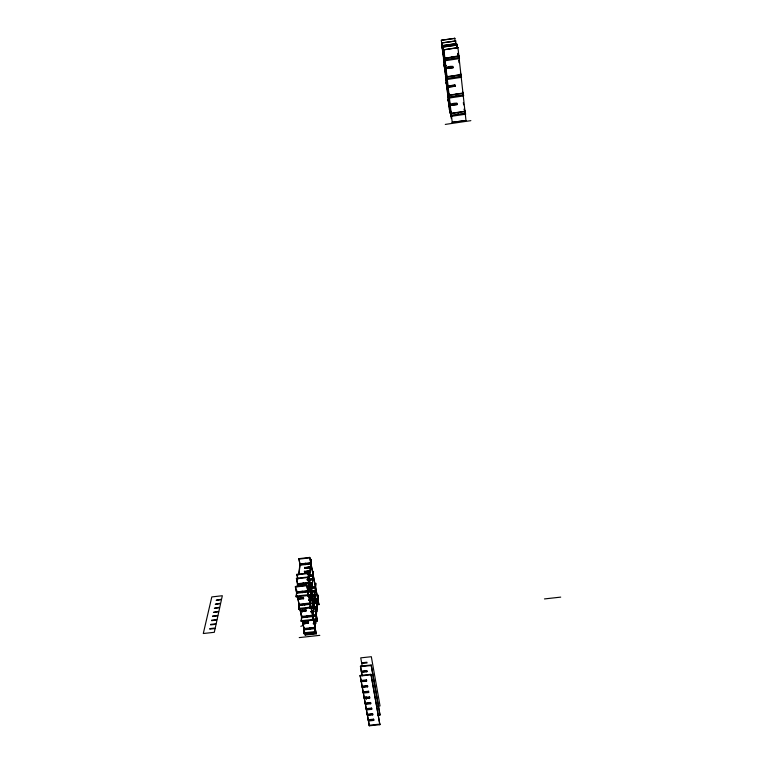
<?xml version="1.0" encoding="UTF-8"?>
<svg xmlns="http://www.w3.org/2000/svg" width="764" height="764" viewBox="0 0 764 764"><rect width="100%" height="100%" fill="white"/><g stroke="black" fill="none" stroke-linecap="round" stroke-linejoin="round"><path stroke-width="1.15" d="M368.382 720.977L373.701 720.433L373.711 719.869L368.401 720.414L369.27 725.8L379.88 724.711L370.979 674.287L360.15 675.443L361.047 681.01L366.453 680.438L366.472 679.884L361.066 680.457L361.047 681.01M377.636 715.305L379.966 715.066L379.966 714.512L371.17 665.005L360.455 666.151L361.353 671.671L366.691 671.098L366.71 670.563L361.362 671.126L361.353 671.671M368.258 720.299L368.277 719.736L373.586 719.182L373.577 719.745L368.258 720.299L367.388 714.894L372.708 714.34L372.698 714.903L367.369 715.457M367.264 714.206L372.584 713.652L372.574 714.216L367.245 714.77L366.367 709.336L367.245 714.77M371.562 708.658L371.581 708.094L366.243 708.648L366.223 709.212L371.705 708.782L371.686 709.345L366.357 709.899M364.304 698.716L369.661 698.153L369.671 697.589L364.313 698.153L365.202 703.625L370.55 703.071L370.569 702.508L365.221 703.071L365.202 703.625M369.27 725.8L368.401 720.414M379.88 724.711L370.979 674.287M379.966 715.066L371.17 665.005M365.326 704.322L370.683 703.759L370.693 703.205L365.345 703.759L366.223 709.212M363.263 693.072L368.64 692.509L368.649 691.955L363.282 692.518L364.17 698.019L369.537 697.456L369.547 696.892L364.189 697.456L364.17 698.019M363.139 692.375L363.148 691.821L368.525 691.258L368.515 691.812L363.139 692.375L362.241 686.855L367.627 686.292L367.618 686.846L362.222 687.409M362.098 686.712L362.117 686.158L367.503 685.585L367.484 686.139L362.098 686.712L361.2 681.163L366.596 680.59L366.586 681.144L361.181 681.717M362.021 675.347L361.477 672.368L366.815 671.795L366.71 670.563M361.477 672.368L361.496 671.833L366.835 671.26M304.082 628.132L303.728 633.614L314.854 632.382L315.198 628.61L304.129 629.832L305.199 635.085L316.248 633.862L306.717 585.205L295.448 586.494L295.391 587L296.499 592.453L307.739 591.164L307.51 595.595L296.212 596.875L296.776 590.19M315.226 621.39L317.442 620.626L308.045 573.029L296.957 574.308L297.769 579.112M316.745 605.04L318.922 604.305L309.745 557.405L298.896 558.665L299.908 564.443L310.728 563.183L310.518 567.327L305.027 568.435L310.471 567.805L310.318 567.05L304.874 567.681L305.027 568.435M314.854 632.382L315.054 627.855L303.976 629.087L302.955 623.281L308.503 622.66L308.35 621.915L302.802 622.536L302.745 623.061L308.293 622.44L308.35 621.915M313.24 623.835L315.446 623.596L315.102 627.33L304.034 628.552L302.955 623.281M315.838 619.375L315.647 623.816L315.838 619.375L312.552 619.738M312.743 619.967L316.029 619.594L316.22 615.201L312.953 615.564M316.029 619.594L316.372 615.937L313.097 616.309M314.634 611.544L316.802 611.305L317.251 607.609L314.615 594.211L312.447 594.459M315.398 603.417L317.547 603.178L317.872 599.673L314.673 600.036M310.719 634.473L310.776 633.939M301.618 616.061L301.245 621.495L312.428 620.253L312.638 615.755L301.513 617.006L300.481 611.143L306.049 610.522L305.896 609.767L300.328 610.388L300.271 610.913L305.848 610.293L305.896 609.767M310.833 611.783L313.049 611.534L312.696 615.23L301.57 616.481L300.481 611.143M311.034 612.021L313.25 611.773L313.46 607.361L310.155 607.733M311.798 591.47L315.035 591.107L314.567 594.717L317.203 608.106M309.41 592.119L315.226 591.355L315.417 587.144L311.129 587.64M312.428 620.253L312.791 616.51L301.665 617.751M313.25 611.773L313.603 608.115L310.299 608.478M314.004 603.98L313.651 607.6L310.356 607.972M315.035 591.107L314.844 595.347L311.588 595.71M315.226 591.355L315.561 587.879L311.273 588.366M302.897 623.806L308.446 623.195L308.503 622.66M299.125 603.837L298.743 609.233L309.974 607.972L310.356 604.267L299.173 605.556M304.664 603.617L304.76 604.926L304.664 603.617L310.251 602.987L310.623 599.329L310.404 603.751L299.23 605.031M308.608 599.826L310.833 599.578L311.196 595.958L307.873 596.331M311.616 591.871L311.254 595.452L307.93 595.824M312.285 583.075L312.075 587.325L312.285 583.075L310.108 583.324M310.299 583.581L312.476 583.333L312.686 579.122L309.43 579.494M308.551 579.876L312.877 579.379L313.23 575.951L308.914 576.448M309.974 607.972L310.203 603.512L299.02 604.792L297.979 598.88L303.575 598.25L303.423 597.486L297.826 598.116L297.759 598.642L303.365 598.002L303.423 597.486M312.476 583.333L312.686 579.122M312.877 579.379L313.087 575.206L308.771 575.703M305.199 635.085L305.256 634.55L316.296 633.327M309.048 578.911L308.675 582.454L297.559 583.725L296.461 578.319L307.606 577.049L313.679 608.507L307.606 577.049M309.105 578.415L309.477 574.92L309.258 579.179L307.042 579.427M310.05 571.72L309.678 575.187L309.897 570.966L304.425 571.596L304.578 572.351L310.05 571.72L309.897 570.966M304.578 572.351L310.098 571.233L310.318 567.05M300.424 611.668L306.001 611.047L306.049 610.522M307.51 595.595L307.892 591.938L296.652 593.217M310.098 571.233L310.471 567.805M310.518 567.327L310.881 563.937L300.051 565.188M303.728 633.614L304.358 627.693M304.731 624.14L304.979 621.772M316.248 633.862L306.717 585.205M317.394 621.142L308.045 573.029M318.874 604.801L309.745 557.405M297.922 599.406L303.518 598.766L303.575 598.25M301.245 621.495L301.895 615.641M302.286 612.126L302.544 609.777M304.425 571.596L309.955 570.479M304.874 567.681L310.365 566.573M298.743 609.233L299.412 603.436M297.206 586.637L297.635 583.085M298.638 574.805L299.966 563.966L298.896 558.665M296.212 596.875L296.785 592.138M297.502 586.217L297.788 583.849M298.934 574.375L300.233 563.717M297.654 584.995L308.771 583.715L308.389 587.296L308.618 582.951L297.502 584.231L296.461 578.319M441.325 40.253L454.8 38.362L441.325 40.253L442.28 48.323M442.031 42.899L455.688 40.979L442.031 42.899L442.958 50.892M443.741 53.881L442.757 45.601L456.538 43.5L456.987 47.177M456.595 43.663L442.757 45.601M443.13 46.986L457.063 45.038L443.13 46.986L444.113 55.314M443.884 49.803L457.951 47.664L443.884 49.803L444.877 58.236L458.916 56.097L459.345 57.395L459.47 58.561L445.355 60.709L441.926 46.967L445.355 60.709M444.829 58.054L451.896 57.176M453.004 56.803L458.858 55.915L458.429 54.636M445.221 59.535L459.345 57.395M446.042 68.569L453.081 67.7L446.042 68.569L447.026 76.906L460.969 74.767L461.532 77.326L447.503 79.437L443.979 64.72L444.104 65.819L446.31 65.484M452.89 66.353C435.891 70.804 454.064 63.488 453.081 67.7M446.978 76.706L460.902 74.576L460.472 73.191M447.37 78.281L461.408 76.171M449.194 85.769L455.029 85.11L448.038 85.95M448.162 87.086L455.163 86.256L448.162 87.086L449.137 95.338L463.003 93.265L463.442 94.765L463.576 95.911L449.633 97.983L446.004 82.321L449.633 97.983M450.244 94.956L462.936 93.055L462.497 91.575M449.499 96.847L463.442 94.765M457.034 103.216C440.188 107.581 458.247 100.428 457.216 104.563L450.263 105.365L457.216 104.563M451.18 113.301L464.942 111.267L464.493 109.691M451.6 115.135L465.457 113.091L465.582 114.218L451.734 116.262L448.01 99.664L451.734 116.262M465.992 120.521L452.212 122.307L465.992 120.521L457.951 47.664M445.278 124.417L470.853 120.655M298.839 559.133L309.697 557.882M299.966 563.966L310.786 562.705L311.139 559.353L310.929 563.46L300.109 564.711M296.9 574.805L307.988 573.525M307.329 574.681L309.535 574.423M308.828 575.216L313.135 574.729L313.479 571.338L313.278 575.464L308.971 575.961M296.403 578.826L307.548 577.546M309.487 579.007L312.734 578.635M306.994 579.924L309.2 579.675L308.828 583.219L297.712 584.489M308.494 580.363L312.829 579.866M310.155 582.836L312.333 582.588M310.251 584.068L312.428 583.82M295.391 587L306.66 585.721M311.177 587.153L315.465 586.656L315.799 583.228L315.608 587.392L311.32 587.879M309.315 590.859L311.511 590.61L311.874 587.077L311.664 591.365L309.468 591.613M296.718 592.702L307.949 591.422L308.188 587.038L307.796 590.658L296.566 591.938L295.448 586.494M311.846 590.983L315.083 590.61M309.258 591.365L311.464 591.116L311.101 594.698L307.777 595.07M310.872 592.329L315.179 591.842M296.05 596.101L307.357 594.822M312.4 594.955L314.692 594.612M307.73 595.576L311.043 595.204L310.833 599.578M312.476 595.347L314.644 595.108L314.453 599.387L314.797 595.844L312.629 596.092M315.637 598.699L317.776 598.451L318.091 594.994L317.919 599.186L314.72 599.539M315.589 599.186L317.728 598.947L317.547 603.178M308.551 600.342L310.776 600.093M304.664 603.646L299.077 604.267L297.979 598.88M311.722 602.968L313.909 602.729L314.252 599.148L314.052 603.474L311.865 603.713M311.664 603.484L313.861 603.235L313.507 606.845L310.203 607.218M316.793 604.553L318.922 604.305M298.581 608.469L309.821 607.208M314.873 606.731L317.031 606.482L317.356 602.949L317.175 607.218L313.937 607.581M314.825 607.227L316.984 606.988L316.802 611.305M313.889 608.087L317.127 607.724M310.891 611.267L313.106 611.019M313.001 615.058L316.267 614.686L316.602 611.076L316.42 615.431L313.144 615.794M301.723 617.226L312.839 615.985L313.049 611.534M312.6 619.222L315.885 618.859M301.092 620.74L312.275 619.499M313.794 620.358L315.981 620.12M315.274 620.865L317.442 620.626M313.297 623.319L315.494 623.071M544.465 598.928L560.709 597.123M300.796 626.299L302.697 625.687M304.187 629.297L315.245 628.075L315.446 623.596M303.575 632.859L314.701 631.637M299.24 637.606L319.801 635.342M360.436 666.686L371.151 665.539M360.13 675.997L370.97 674.841M377.741 706.165L380.042 705.917L371.333 656.715L360.732 657.861L361.63 662.808L366.921 662.245L367.045 662.942L361.754 663.505L362.298 666.466M377.636 714.751L379.966 714.512M369.279 725.227L379.88 724.138M458.085 54.349L458.505 55.61M459.04 57.262L459.47 58.561M461.093 75.922L461.532 77.326M462.621 92.702L463.06 94.192M463.127 94.402L463.576 95.911M465.457 113.091L464.999 111.496L451.228 113.53L450.263 105.365M464.101 109.023L464.55 110.579M465.123 112.614L465.582 114.218M453.997 75.856L454.122 77.011M456.012 94.096L456.194 95.433M458.113 112.509L458.238 113.635M443.273 57.119L442.366 49.268M444.743 62.887L443.817 54.836M445.125 64.377L444.199 56.278M443.445 58.398L444.342 66.21M444.925 64.205L445.842 72.198M445.307 65.704L446.233 73.745M444.104 65.819L447.503 79.437M445.317 74.882L444.428 67.127M446.844 81.079L445.928 73.134M447.236 82.684L446.31 74.691M445.488 76.161L446.386 83.878M447.016 82.397L447.924 90.295M447.408 84.002L448.325 91.957M447.341 92.425L446.462 84.766M448.907 99.043L448.01 91.203M449.308 100.752L448.401 92.864M447.513 93.705L448.392 101.325M449.089 100.361L449.986 108.163M449.49 102.08L450.397 109.93M449.347 109.758L448.468 102.185M450.951 116.787L450.063 109.042M451.362 118.601L450.464 110.809M297.377 595.958L297.826 598.116M299.889 608.249L300.328 610.388M302.372 620.406L302.802 622.536M297.32 596.474L297.759 598.642M299.832 608.765L300.271 610.913M302.315 620.941L302.745 623.061M303.365 598.002L303.518 598.766M305.848 610.293L306.001 611.047M308.293 622.44L308.446 623.195M296.957 574.308L297.836 578.615M304.931 567.203L305.075 567.948M304.483 571.109L304.635 571.864M360.455 666.151L361.362 671.126M361.496 671.833L362.212 675.796M366.128 697.188L366.481 699.127M365.927 696.758L366.29 698.707M360.15 675.443L361.066 680.457M361.2 681.163L362.117 686.158M362.241 686.855L363.148 691.821M363.282 692.518L364.189 697.456M364.313 698.153L365.221 703.071M365.345 703.759L366.243 708.648M367.388 714.894L368.277 719.736M366.472 679.884L366.586 681.144M367.503 685.585L367.618 686.846M368.525 691.258L368.64 692.509M369.547 696.892L369.661 698.153M370.569 702.508L370.683 703.759M371.581 708.094L371.686 709.345M372.584 713.652L372.698 714.903M373.586 719.182L373.701 720.433M366.691 671.098L366.815 671.795M444.963 59.22L445.956 67.604M447.102 77.852L448.086 86.151M449.222 96.254L450.187 104.458M451.304 114.419L452.259 122.536M442.079 43.061L442.996 51.064M443.13 52.191L444.046 60.146L443.082 52.019M445.087 69.161L444.132 61.082L445.04 68.98M445.211 70.278L446.119 78.129L445.164 70.087M447.141 87.039L446.195 79.045L447.093 86.838M447.274 88.137L448.162 95.901L447.226 87.936M449.175 104.697L448.239 96.78L449.127 104.487M449.299 105.785L450.187 113.444L449.251 105.566M451.839 56.975L452.021 58.341M454.981 84.909L455.163 86.256M454.742 38.2L455.191 41.905M458.562 55.791L457.961 53.194L458.228 55.629M460.415 73L460.596 74.337M464.426 109.472L464.607 110.809M457.006 44.866L457.445 48.571M458.744 60.337L459.002 62.696M463.347 102.491L463.605 104.849M456.538 43.5L456.929 47.005M455.63 40.817L456.07 44.503M309.563 627.941L309.659 629.221L309.563 627.941M307.128 615.851L307.224 617.131L307.128 615.851M302.181 591.288L302.277 592.587L302.181 591.288M303.117 583.085L303.212 584.355L303.117 583.085M305.371 563.335L305.466 564.567L305.371 563.335M215.133 628.533L214.302 632.296L203.291 633.518L211.819 596.923L222.324 595.729L221.57 599.186L216.174 600.275L221.464 599.673L220.691 603.168L215.276 604.267L220.586 603.665L219.812 607.199L214.359 608.306L219.698 607.705L218.915 611.276L213.442 612.384L218.81 611.783L218.017 615.392L212.621 615.994L212.507 616.51L217.902 615.899L217.1 619.547L211.685 620.158L211.561 620.674L216.986 620.062L216.183 623.749L210.73 624.36L210.616 624.885L216.069 624.274L215.247 627.998L209.766 628.61L209.651 629.144L215.133 628.533"/></g></svg>
